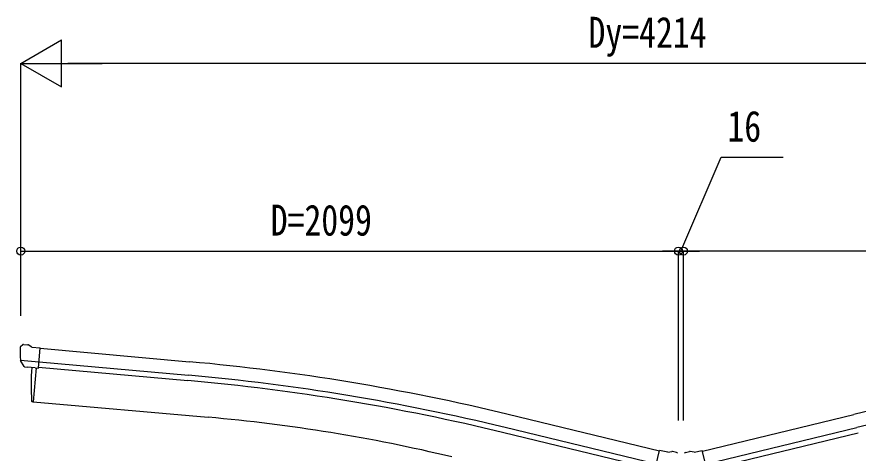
# Model space of a CAD drawing. Units: millimetres, scale not verified. Extents: x -12615 to 12615, y -8910 to 8910.
# Drawn here: x -8572 to -5886, y -2262 to -868 of the extents above; entities that cross this region are included whole.
import ezdxf
from ezdxf.enums import TextEntityAlignment as Align

# ---------------------------------------------------------------- set-up
doc = ezdxf.new("R2010")
doc.units = ezdxf.units.MM
doc.header["$LTSCALE"] = 50
for name, color, linetype in [('0-5_YKK_13', 4, 'Continuous'), ('0-6_YKK_A1', 4, 'Continuous'), ('0-7_YKK_D', 6, 'Continuous')]:
    doc.layers.add(name, color=color, linetype=linetype)
doc.styles.add('ＭＳ ゴシック', font='')
doc.styles.get('ＭＳ ゴシック').set_extended_font_data('MS Gothic')

msp = doc.modelspace()

# ---------------------------------------------------------------- linework, layer by layer
at = {"layer": '0-5_YKK_13'}
for p, q in [((-8560.51, -1922.15), (-8560.62, -1923.5)), ((-8560.51, -1922.15), (-8560.62, -1923.5)), ((-8559.44, -1920.11), (-8553.96, -1915.51)), ((-8559.44, -1920.11), (-8553.96, -1915.51)), ((-8550.31, -1914.36), (-8536.64, -1915.56)), ((-8550.31, -1914.36), (-8536.64, -1915.56)), ((-8523.68, -1922.71), (-8535.4, -1915.95)), ((-8523.68, -1922.71), (-8535.4, -1915.95)), ((-8523.68, -1922.71), (-8497.12, -1925.04)), ((-8523.68, -1922.71), (-8497.12, -1925.04)), ((-8502.77, -1989.7), (-8497.12, -1925.04)), ((-8502.77, -1989.7), (-8497.12, -1925.04)), ((-8559.98, -1965), (-8501.06, -1970.16)), ((-8559.98, -1965), (-8501.06, -1970.16)), ((-8548.73, -1984.49), (-8559.66, -1965.55)), ((-8548.73, -1984.49), (-8559.66, -1965.55)), ((-8546.34, -1985.89), (-8538.64, -1986.56)), ((-8546.34, -1985.89), (-8538.64, -1986.56)), ((-8512.74, -1988.83), (-8502.77, -1989.7)), ((-8512.74, -1988.83), (-8502.77, -1989.7)), ((-6494.05, -2259.08), (-6519.98, -2252.86)), ((-6409.83, -2259.08), (-6383.9, -2252.86)), ((-6494.05, -2259.08), (-6480.79, -2256.39)), ((-6466.31, -2259.57), (-6479.49, -2256.41)), ((-6437.57, -2259.57), (-6424.39, -2256.41)), ((-6409.83, -2259.08), (-6423.09, -2256.39))]:
    msp.add_line(p, q, dxfattribs=at)
for points in [[(-8560.05, -1964.37), (-8559.77, -1965.36), (-8559.66, -1965.55)], [(-8560.05, -1964.37), (-8559.77, -1965.36), (-8559.66, -1965.55)], [(-8512.74, -1988.83), (-8513.01, -1988.89), (-8538.38, -1986.67), (-8538.64, -1986.56)], [(-8512.74, -1988.83), (-8513.01, -1988.89), (-8538.38, -1986.67), (-8538.64, -1986.56)], [(-6525.41, -2318.31), (-6535.13, -2315.97), (-6519.98, -2252.86)], [(-6378.47, -2318.31), (-6368.75, -2315.97), (-6383.9, -2252.86)]]:
    msp.add_lwpolyline(points, dxfattribs=at)
for centre, radius, start, end in [((-8359, -1941.14), 202.4, 175, 186.5915), ((-8359, -1941.14), 202.4, 175, 186.5915), ((-8550.74, -1919.34), 5, 85.00648, 129.99352), ((-8550.74, -1919.34), 5, 85.00648, 129.99352), ((-8536.9, -1918.54), 3, 60, 85), ((-8536.9, -1918.54), 3, 60, 85), ((-6480.19, -2259.33), 3, 76.5, 101.5), ((-6467.48, -2264.43), 5, 31.5, 76.5), ((-6436.41, -2264.43), 5, 103.5, 148.5), ((-6423.69, -2259.33), 3, 78.5, 103.5)]:
    msp.add_arc(centre, radius, start, end, dxfattribs=at)
for centre, major_axis, ratio, start_param, end_param in [((-8557.51, -1922.41), (-2.71, -1.31), 0.997474, 4.9606201, 5.7465286), ((-8557.51, -1922.41), (-2.71, -1.31), 0.997474, 4.9606201, 5.7465286), ((-8564.83, -1918.11), (15.35, 3.44), 0.101033, 0.3078116, 0.3080427), ((-8564.83, -1918.11), (15.35, 3.44), 0.101033, 0.3078116, 0.3080427), ((-8546.13, -1982.98), (-1.62, -2.54), 0.997631, 5.8041905, 6.6006116), ((-8546.13, -1982.98), (-1.62, -2.54), 0.997631, 5.8041905, 6.6006116), ((-8546, -1982.78), (3.5, 2.17), 0.650902, 4.0958226, 4.1686332), ((-8546, -1982.78), (3.5, 2.17), 0.650902, 4.0958226, 4.1686332), ((-8546.07, -1982.89), (-1.62, -2.54), 0.997631, 0.3902369, 0.4789948), ((-8546.07, -1982.89), (-1.62, -2.54), 0.997631, 0.3902369, 0.4789948)]:
    msp.add_ellipse(centre, major_axis=major_axis, ratio=ratio, start_param=start_param, end_param=end_param, dxfattribs=at)
at = {"layer": '0-6_YKK_A1'}
for p, q in [((-8497.26, -1926.65), (-8020.32, -1969.71)), ((-8502.49, -1986.47), (-8025.71, -2029.46)), ((-8500.96, -1969.49), (-8024.18, -2012.49)), ((-8509.8, -1989.08), (-8519.34, -2098.22)), ((-8519.34, -2098.22), (-7961.47, -2147.03)), ((-6520.59, -2255.38), (-7003.39, -2138.11)), ((-6383.29, -2255.38), (-5900.49, -2138.11)), ((-6534.59, -2313.72), (-7017.55, -2196.41)), ((-6530.49, -2297.17), (-7013.53, -2179.85)), ((-6373.39, -2297.17), (-5890.35, -2179.85)), ((-6369.29, -2313.72), (-5886.33, -2196.41))]:
    msp.add_line(p, q, dxfattribs=at)
msp.add_lwpolyline([(-8509.8, -1989.08), (-8519.34, -2098.22), (-8521.89, -2097.91)], dxfattribs=at)
for centre, radius, start, end in [((-8644.92, -8896.15), 6954.55, 76.34724, 84.84724), ((-4258.96, -8896.15), 6954.55, 95.15276, 103.65276), ((-7826.43, -2043.4), 700, 175.45342, 184.23957), ((-8644.92, -8896.15), 6911.6, 76.34724, 84.84724), ((-4258.96, -8896.15), 6911.6, 95.15276, 103.65276), ((-8644.92, -8896.15), 6894.55, 76.34724, 84.84724), ((-8521.52, -2094.93), 3, 184.23957, 263), ((-8425.15, -7446.83), 5320.05, 76.5, 85)]:
    msp.add_arc(centre, radius, start, end, dxfattribs=at)
at = {"layer": '0-7_YKK_D'}
for p, q in [((-8559, -1016.36), (-8429.09, -941.36)), ((-8429.09, -1091.36), (-8429.09, -941.36)), ((-8559, -1822.98), (-8559, -1015.36)), ((-8559, -1016.36), (-8429.09, -1091.36)), ((-8559, -1016.36), (-8299.19, -1016.36)), ((-4494.89, -1016.36), (-8409, -1016.36)), ((-8559, -1810.6), (-8559, -1615.36)), ((-8559, -1616.36), (-6459.94, -1616.36)), ((-6459.94, -1616.36), (-6510.94, -1616.36)), ((-6459.94, -2157), (-6459.94, -1615.36)), ((-6459.94, -2157), (-6459.94, -1615.36)), ((-6459.94, -1616.36), (-6443.94, -1616.36)), ((-6459.94, -1616.36), (-6443.94, -1616.36)), ((-6443.94, -2157), (-6443.94, -1615.36)), ((-6443.94, -2157), (-6443.94, -1615.36)), ((-4344.89, -1616.36), (-6443.94, -1616.36)), ((-6443.94, -1616.36), (-6392.94, -1616.36))]:
    msp.add_line(p, q, dxfattribs=at)
msp.add_lwpolyline([(-6451.94, -1616.36), (-6323.77, -1316.36), (-6125.37, -1316.36)], dxfattribs=at)
for centre in [(-8559, -1616.36), (-6459.94, -1616.36), (-6443.94, -1616.36)]:
    msp.add_circle(centre, 12.75, dxfattribs=at)

# ---------------------------------------------------------------- texts
at = {"layer": '0-7_YKK_D', "style": 'ＭＳ ゴシック', "width": 0.8}
for s, p in [('Dy=4214', (-6747.14, -996.36)), ('16', (-6303.77, -1296.36)), ('D=2099', (-7761.47, -1596.36))]:
    msp.add_text(s, height=98.97, dxfattribs=at).set_placement(p, align=Align.BOTTOM_LEFT)

doc.saveas('drawing.dxf')
